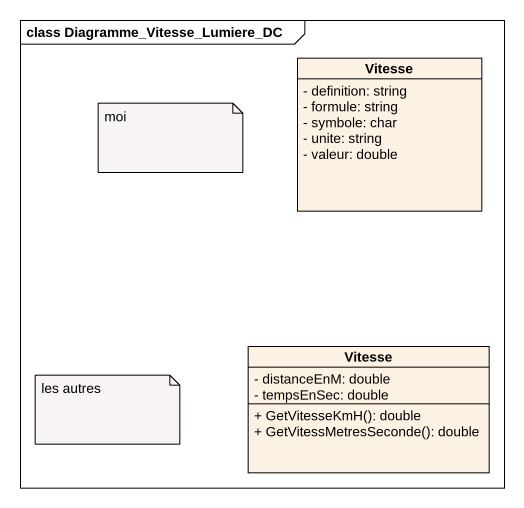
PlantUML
@startuml
mainframe class Diagramme_Vitesse_Lumiere_DC
hide circle
hide empty members
skinparam classAttributeIconSize 0
class Vitesse {
  - definition: string
  - formule: string
  - symbole: char
  - unite: string
  - valeur: double
}
class "Vitesse" as Vitesse_2 {
  - distanceEnM: double
  - tempsEnSec: double
  + GetVitesseKmH(): double
  + GetVitessMetresSeconde(): double
}
note as N1
  moi
end note
note as N2
  les autres
end note
@enduml
